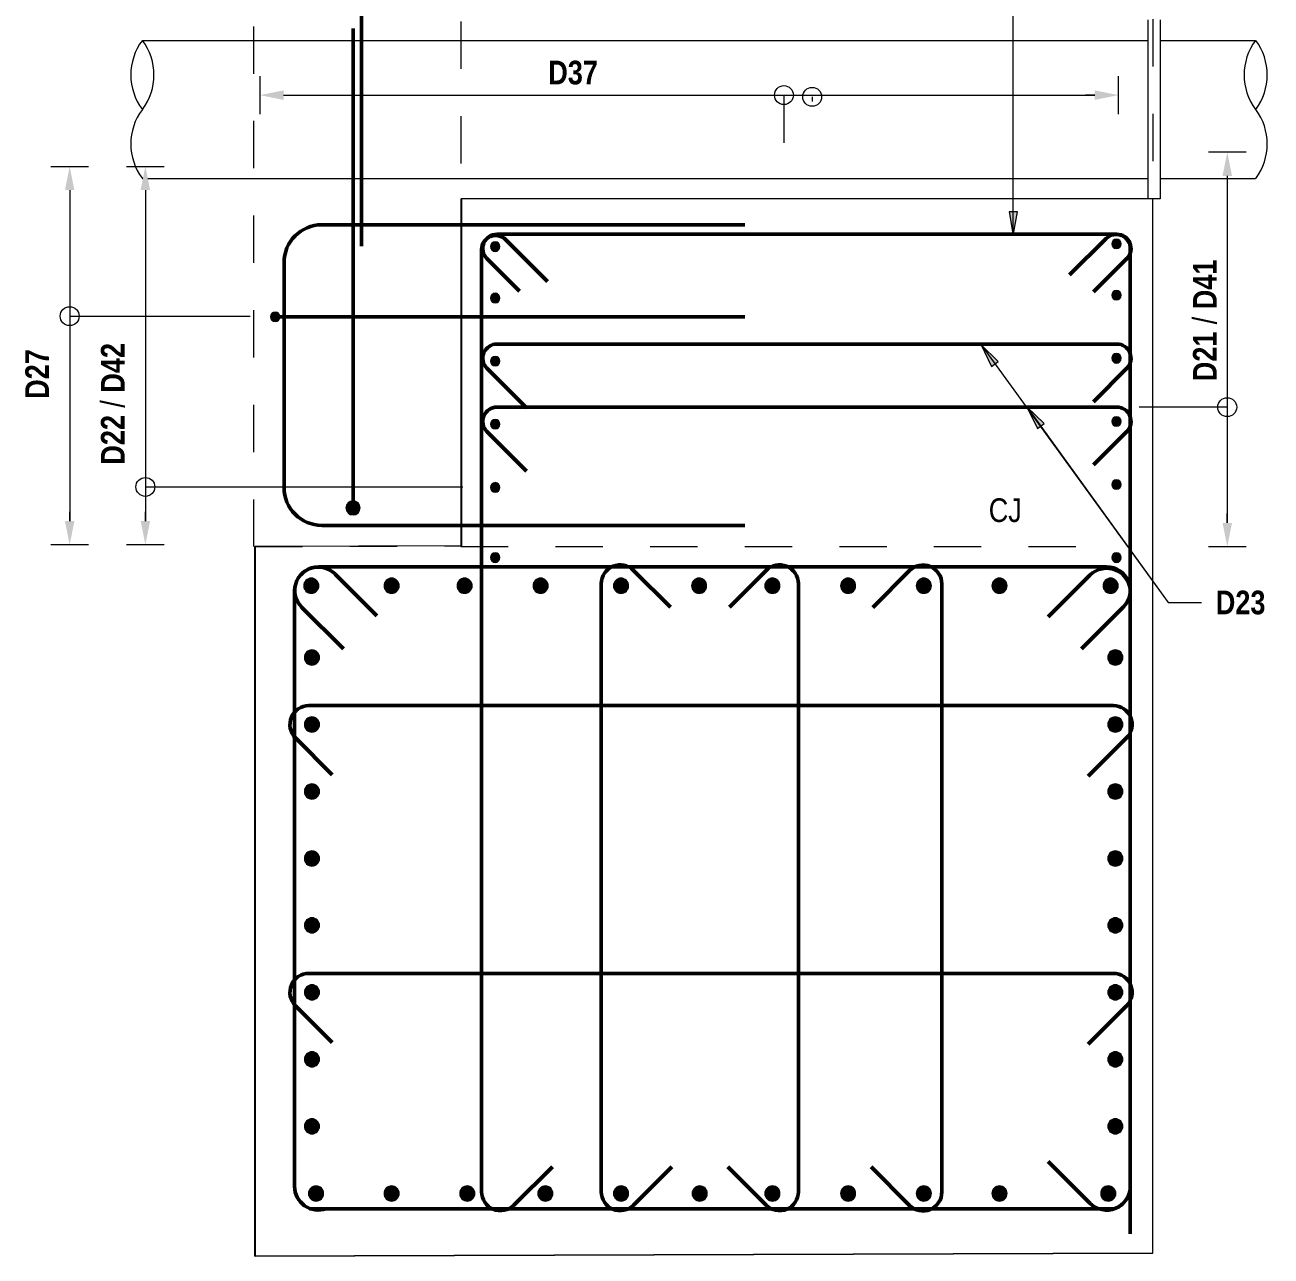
# Model space of a CAD drawing. Header units: metres. Extents: x -310.1 to -283, y 2.7 to 23.5.
# Drawn here: x -309.66 to -307.026, y 18.218 to 20.822 of the extents above; entities that cross this region are included whole.
import ezdxf

# ---------------------------------------------------------------- set-up
doc = ezdxf.new("R2010")
doc.units = ezdxf.units.M
doc.linetypes.add('JacobsDash', pattern=[0.0045, 0.003, -0.0015])
for name, color, linetype, lineweight in [('A-ANNO-NOTE', 7, 'Continuous', 9), ('A-DETL', 7, 'Continuous', 13), ('A-DETL-GENF', 7, 'Continuous', 9), ('G-ANNO-TEXT', 7, 'Continuous', 9), ('S-BEAM', 7, 'Continuous', 50), ('S-BEAM-HDLN', 7, 'JacobsDash', 18)]:
    doc.layers.add(name, color=color, linetype=linetype, lineweight=lineweight)
doc.styles.add('Arial Narrow', font='ARIALN.TTF', dxfattribs={"height": 0.05})
doc.styles.add('Arial Narrow_B', font='ARIALNB.TTF', dxfattribs={"height": 0.05})

# ---------------------------------------------------------------- blocks, each defined once
blk = doc.blocks.new('CS_DET_Pile-Column_BreakLine - Tubular BreakLine-6650181-DRG-2873134 SECTION 3')
at = {"layer": 'A-DETL-GENF', "lineweight": 18}
for centre, start, end in [((-306.9618, 20.716), 142.9573, 217.0427), ((-307.1552, 20.716), 322.9573, 37.0427), ((-307.1552, 20.57), 322.9573, 37.0427)]:
    blk.add_arc(centre, 0.1212, start, end, dxfattribs=at)
blk = doc.blocks.new('CS_DET_Pile-Column_BreakLine - Tubular BreakLine-6650333-DRG-2873134 SECTION 3')
at = {"layer": 'A-DETL-GENF', "lineweight": 18}
for centre, start, end in [((-309.3153, 20.716), 142.9573, 217.0427), ((-309.5087, 20.716), 322.9573, 37.0427), ((-309.3153, 20.57), 142.9573, 217.0427)]:
    blk.add_arc(centre, 0.1212, start, end, dxfattribs=at)
blk = doc.blocks.new('S_Det_Reinf_Bar Section_2D Grey - N32-6361679-DRG-2873134 SECTION 3')
at = {"layer": 'A-DETL-GENF', "true_color": 0x808080}
blk.add_hatch(color=8, dxfattribs=at).paths.add_polyline_path([(-309.0549, 19.6199), (-309.0508, 19.6204), (-309.0469, 19.622), (-309.0436, 19.6246), (-309.041, 19.6279), (-309.0394, 19.6318), (-309.0389, 19.6359), (-309.0394, 19.64), (-309.041, 19.6439), (-309.0436, 19.6472), (-309.0469, 19.6498), (-309.0508, 19.6514), (-309.0549, 19.6519), (-309.059, 19.6514), (-309.0629, 19.6498), (-309.0662, 19.6472), (-309.0688, 19.6439), (-309.0704, 19.64), (-309.0709, 19.6359), (-309.0704, 19.6318), (-309.0688, 19.6279), (-309.0662, 19.6246), (-309.0629, 19.622), (-309.059, 19.6204)])
at = {"layer": 'A-DETL-GENF', "color": 8, "lineweight": 18, "true_color": 0x808080}
for start, end in [(0, 180), (180, 0)]:
    blk.add_arc((-309.0549, 19.6359), 0.016, start, end, dxfattribs=at)
blk = doc.blocks.new('S_Det_Reinf_Bar Section_2D Grey - N32-6361576-DRG-2873134 SECTION 3')
at = {"layer": 'A-DETL-GENF', "true_color": 0x808080}
blk.add_hatch(color=8, dxfattribs=at).paths.add_polyline_path([(-309.0535, 19.4682), (-309.0493, 19.4687), (-309.0455, 19.4703), (-309.0422, 19.4729), (-309.0396, 19.4762), (-309.038, 19.4801), (-309.0375, 19.4842), (-309.038, 19.4883), (-309.0396, 19.4922), (-309.0422, 19.4955), (-309.0455, 19.4981), (-309.0493, 19.4997), (-309.0535, 19.5002), (-309.0576, 19.4997), (-309.0615, 19.4981), (-309.0648, 19.4955), (-309.0673, 19.4922), (-309.0689, 19.4883), (-309.0695, 19.4842), (-309.0689, 19.4801), (-309.0673, 19.4762), (-309.0648, 19.4729), (-309.0615, 19.4703), (-309.0576, 19.4687)])
at = {"layer": 'A-DETL-GENF', "color": 8, "lineweight": 18, "true_color": 0x808080}
for start, end in [(0, 180), (180, 0)]:
    blk.add_arc((-309.0535, 19.4842), 0.016, start, end, dxfattribs=at)
blk = doc.blocks.new('B_Det_Reinf_Bar Section_2D - Reo Dot_Scale 20_Cog End-V3-DRG-2873134 SECTION 3')
at = {"layer": 'A-DETL-GENF'}
blk.add_hatch(color=256, dxfattribs=at).paths.add_polyline_path([(-308.6661, 19.6853), (-308.6635, 19.6856), (-308.6611, 19.6866), (-308.659, 19.6882), (-308.6574, 19.6903), (-308.6564, 19.6927), (-308.6561, 19.6956), (-308.6564, 19.6978), (-308.6574, 19.7003), (-308.659, 19.7023), (-308.6611, 19.7039), (-308.6635, 19.7049), (-308.6661, 19.7053), (-308.6687, 19.7049), (-308.6711, 19.7039), (-308.6732, 19.7023), (-308.6747, 19.7003), (-308.6757, 19.6978), (-308.6761, 19.6953), (-308.6757, 19.6927), (-308.6747, 19.6903), (-308.6732, 19.6882), (-308.6711, 19.6866), (-308.6687, 19.6856)])
for start, end in [(0, 180), (180, 0)]:
    blk.add_arc((-308.6661, 19.6953), 0.01, start, end, dxfattribs=at)
blk = doc.blocks.new('B_Det_Reinf_Bar Section_2D - Reo Dot_Scale 20_Cog End-V4-DRG-2873134 SECTION 3')
at = {"layer": 'A-DETL-GENF'}
blk.add_hatch(color=256, dxfattribs=at).paths.add_polyline_path([(-308.6661, 19.8339), (-308.6635, 19.8343), (-308.6611, 19.8353), (-308.659, 19.8369), (-308.6574, 19.8389), (-308.6564, 19.8414), (-308.6561, 19.8439), (-308.6564, 19.8465), (-308.6574, 19.8489), (-308.659, 19.851), (-308.6611, 19.8526), (-308.6635, 19.8536), (-308.6661, 19.8539), (-308.6687, 19.8536), (-308.6711, 19.8526), (-308.6732, 19.851), (-308.6747, 19.8489), (-308.6757, 19.8465), (-308.676, 19.8433), (-308.6757, 19.8414), (-308.6747, 19.8389), (-308.6732, 19.8369), (-308.6711, 19.8353), (-308.6687, 19.8343)])
for start, end in [(0, 180), (180, 0)]:
    blk.add_arc((-308.6661, 19.8439), 0.01, start, end, dxfattribs=at)
blk = doc.blocks.new('CS_DET_Rebar Tagging1 - Scale 20-6648845-DRG-2873134 SECTION 3')
at = {"layer": 'A-DETL-GENF', "lineweight": 13}
blk.add_line((-307.996, 20.6697), (-307.996, 20.6597), dxfattribs=at)
blk.add_circle((-307.996, 20.6697), 0.02, dxfattribs=at)
blk = doc.blocks.new('B_Det_Reinf_Bar Section_2D - Reo Dot_Scale 20_Cog End-6632169-DRG-2873134 SECTION 3')
at = {"layer": 'A-DETL-GENF'}
blk.add_hatch(color=256, dxfattribs=at).paths.add_polyline_path([(-308.8518, 21.6245), (-308.8492, 21.6248), (-308.8468, 21.6258), (-308.8447, 21.6273), (-308.8431, 21.6294), (-308.8421, 21.6318), (-308.8417, 21.6344), (-308.842, 21.637), (-308.843, 21.6394), (-308.8445, 21.6415), (-308.8466, 21.6431), (-308.849, 21.6441), (-308.8516, 21.6445), (-308.8542, 21.6442), (-308.8566, 21.6432), (-308.8587, 21.6417), (-308.8603, 21.6396), (-308.8613, 21.6372), (-308.8617, 21.6346), (-308.8614, 21.632), (-308.8604, 21.6296), (-308.8589, 21.6275), (-308.8568, 21.6259), (-308.8544, 21.6249)])
for start, end in [(359.2541, 179.2541), (179.2541, 359.2541)]:
    blk.add_arc((-308.8517, 21.6345), 0.01, start, end, dxfattribs=at)
blk = doc.blocks.new('T2D-REO-LL - T2D-REO-LL-7587599-DRG-2873134 SECTION 3')
at = {"layer": 'A-DETL-GENF', "lineweight": 50}
for p, q in [((-309.0326, 20.3991), (-308.1385, 20.3991)), ((-309.1126, 20.3191), (-309.1126, 19.8436)), ((-309.0326, 19.7636), (-308.1385, 19.7636))]:
    blk.add_line(p, q, dxfattribs=at)
for centre, start, end in [((-309.0326, 20.3191), 90, 180), ((-309.0326, 19.8436), 180, 270)]:
    blk.add_arc(centre, 0.08, start, end, dxfattribs=at)
blk = doc.blocks.new('T2DExtentArrowReinf_v1 - Extent-7587070-DRG-2873134 SECTION 3')
at = {"layer": 'A-DETL-GENF'}
for p, q in [((-309.1635, 20.6833), (-309.1635, 20.6633)), ((-309.1135, 20.6733), (-307.3985, 20.6733)), ((-308.0557, 20.6733), (-308.0557, 20.5725)), ((-307.3485, 20.6395), (-307.3485, 20.6733))]:
    blk.add_line(p, q, dxfattribs=at)
blk = doc.blocks.new('T2DExtentArrowReinf_v1 - Extent-7586389-DRG-2873134 SECTION 3')
at = {"layer": 'A-DETL-GENF'}
for p, q in [((-307.1085, 20.5525), (-307.1285, 20.5525)), ((-307.1185, 20.5025), (-307.1185, 19.7687)), ((-307.1185, 20.0135), (-307.3049, 20.0135)), ((-307.1523, 19.7187), (-307.1185, 19.7187))]:
    blk.add_line(p, q, dxfattribs=at)
blk = doc.blocks.new('T2DExtentArrowReinf_v1 - Extent-6679939-DRG-2873134 SECTION 3')
at = {"layer": 'A-DETL-GENF'}
for p, q in [((-309.4157, 20.5225), (-309.3957, 20.5225)), ((-309.4057, 20.4725), (-309.4057, 19.7725)), ((-309.4057, 19.8448), (-308.7343, 19.8448)), ((-309.3718, 19.7225), (-309.4057, 19.7225))]:
    blk.add_line(p, q, dxfattribs=at)
blk = doc.blocks.new('T2D-REO-LIG-LONG - Scale 50-6679961-DRG-2873134 SECTION 3')
at = {"layer": 'A-DETL-GENF'}
blk.add_hatch(color=256, dxfattribs=at).paths.add_polyline_path([(-308.9485, 21.5203), (-308.9446, 21.5208), (-308.941, 21.5223), (-308.9379, 21.5247), (-308.9355, 21.5278), (-308.934, 21.5315), (-308.9335, 21.5353), (-308.934, 21.5392), (-308.9355, 21.5428), (-308.9379, 21.5459), (-308.941, 21.5483), (-308.9446, 21.5498), (-308.9485, 21.5503), (-308.9524, 21.5498), (-308.956, 21.5483), (-308.9591, 21.5459), (-308.9615, 21.5428), (-308.963, 21.5392), (-308.9635, 21.5353), (-308.963, 21.5315), (-308.9615, 21.5278), (-308.9591, 21.5247), (-308.956, 21.5223), (-308.9524, 21.5208)])
at = {"layer": 'A-DETL-GENF', "lineweight": 50}
blk.add_line((-308.9485, 21.5203), (-308.9485, 20.3536), dxfattribs=at)
at = {"layer": 'A-DETL-GENF', "lineweight": 18}
for start, end in [(90, 270), (270, 90)]:
    blk.add_arc((-308.9485, 21.5353), 0.015, start, end, dxfattribs=at)
blk = doc.blocks.new('T2D-REO-LIG-LONG - Scale 50-6679960-DRG-2873134 SECTION 3')
at = {"layer": 'A-DETL-GENF'}
blk.add_hatch(color=256, dxfattribs=at).paths.add_polyline_path([(-308.9667, 19.7855), (-308.9628, 19.786), (-308.9592, 19.7875), (-308.9561, 19.7898), (-308.9537, 19.793), (-308.9522, 19.7966), (-308.9517, 19.8005), (-308.9522, 19.8043), (-308.9537, 19.808), (-308.9561, 19.8111), (-308.9592, 19.8134), (-308.9628, 19.8149), (-308.9667, 19.8155), (-308.9706, 19.8149), (-308.9742, 19.8134), (-308.9773, 19.8111), (-308.9797, 19.808), (-308.9812, 19.8043), (-308.9817, 19.8005), (-308.9812, 19.7966), (-308.9797, 19.793), (-308.9773, 19.7898), (-308.9742, 19.7875), (-308.9706, 19.786)])
at = {"layer": 'A-DETL-GENF', "lineweight": 50}
blk.add_line((-308.9667, 19.8155), (-308.9667, 20.8145), dxfattribs=at)
at = {"layer": 'A-DETL-GENF', "lineweight": 18}
for start, end in [(90, 270), (270, 90)]:
    blk.add_arc((-308.9667, 19.8005), 0.015, start, end, dxfattribs=at)
blk = doc.blocks.new('T2DExtentArrowReinf_v1 - Extent-7587759-DRG-2873134 SECTION 3')
at = {"layer": 'A-DETL-GENF'}
for p, q in [((-309.5757, 20.5225), (-309.5557, 20.5225)), ((-309.5657, 20.4725), (-309.5657, 19.7725)), ((-309.5657, 20.2059), (-309.1843, 20.2059)), ((-309.5318, 19.7225), (-309.5657, 19.7225))]:
    blk.add_line(p, q, dxfattribs=at)
blk = doc.blocks.new('CS_DET_Rebar Combined - Multiple Bar-7585858-DRG-2873134 SECTION 3')
at = {"layer": 'A-DETL-GENF'}
blk.add_hatch(color=256, dxfattribs=at).paths.add_polyline_path([(-309.1311, 21.2945), (-309.1285, 21.2948), (-309.1261, 21.2958), (-309.124, 21.2974), (-309.1224, 21.2995), (-309.1214, 21.3019), (-309.1211, 21.3045), (-309.1214, 21.3071), (-309.1224, 21.3095), (-309.124, 21.3116), (-309.1261, 21.3131), (-309.1285, 21.3141), (-309.1311, 21.3145), (-309.1336, 21.3141), (-309.1361, 21.3131), (-309.1381, 21.3116), (-309.1397, 21.3095), (-309.1407, 21.3071), (-309.1411, 21.3045), (-309.1407, 21.3019), (-309.1397, 21.2995), (-309.1381, 21.2974), (-309.1361, 21.2958), (-309.1336, 21.2948)])
at = {"layer": 'A-DETL-GENF', "lineweight": 50}
blk.add_line((-309.1211, 21.3045), (-308.1385, 21.3045), dxfattribs=at)
at = {"layer": 'A-DETL-GENF'}
for start, end in [(0, 180), (180, 0)]:
    blk.add_arc((-309.1311, 21.3045), 0.01, start, end, dxfattribs=at)

msp = doc.modelspace()

# ---------------------------------------------------------------- hatches: boundary and pattern name
at = {"layer": 'A-ANNO-NOTE'}
for points in [[(-309.1135, 20.6633), (-309.1135, 20.6833), (-309.1635, 20.6733)], [(-307.3985, 20.6633), (-307.3485, 20.6733), (-307.3985, 20.6833)], [(-307.1085, 20.5025), (-307.1185, 20.5525), (-307.1285, 20.5025), (-307.1161, 20.5025)], [(-309.5557, 20.4725), (-309.5657, 20.5225), (-309.5757, 20.4725)], [(-309.3957, 20.4725), (-309.4057, 20.5225), (-309.4157, 20.4725)], [(-309.5657, 19.7225), (-309.5557, 19.7725), (-309.5757, 19.7725)], [(-309.4057, 19.7225), (-309.3957, 19.7725), (-309.4157, 19.7725)], [(-307.1185, 19.7187), (-307.1085, 19.7687), (-307.1285, 19.7687)]]:
    msp.add_hatch(color=256, dxfattribs=at).paths.add_polyline_path(points)
at = {"layer": 'G-ANNO-TEXT'}
for points in [[(-307.5711, 20.3764), (-307.5623, 20.4264), (-307.5799, 20.4264)], [(-307.6391, 20.1453), (-307.6168, 20.0997), (-307.6026, 20.11)], [(-307.5421, 20.0144), (-307.52, 19.9687), (-307.5057, 19.979)]]:
    msp.add_hatch(color=256, dxfattribs=at).paths.add_polyline_path(points)

# ---------------------------------------------------------------- linework, layer by layer
at = {"layer": 'A-ANNO-NOTE'}
for p, q in [((-309.1635, 20.7133), (-309.1635, 20.6333)), ((-307.3485, 20.6333), (-307.3485, 20.7133)), ((-309.1135, 20.6733), (-309.0935, 20.6733)), ((-307.3985, 20.6733), (-307.4185, 20.6733)), ((-307.0785, 20.5525), (-307.1585, 20.5525)), ((-309.6057, 20.5225), (-309.5257, 20.5225)), ((-309.4457, 20.5225), (-309.3657, 20.5225)), ((-307.1185, 20.5025), (-307.1185, 20.4825)), ((-309.5657, 20.4725), (-309.5657, 20.4525)), ((-309.4057, 20.4725), (-309.4057, 20.4525)), ((-309.5657, 19.7725), (-309.5657, 19.7925)), ((-309.4057, 19.7725), (-309.4057, 19.7925)), ((-307.1185, 19.7687), (-307.1185, 19.7887)), ((-309.5257, 19.7225), (-309.6057, 19.7225)), ((-309.3657, 19.7225), (-309.4457, 19.7225)), ((-307.1585, 19.7187), (-307.0785, 19.7187))]:
    msp.add_line(p, q, dxfattribs=at)
for centre in [(-308.0557, 20.6733), (-309.5657, 20.2059), (-307.1185, 20.0135), (-309.4057, 19.8448)]:
    msp.add_circle(centre, 0.02, dxfattribs=at)
at = {"layer": 'A-DETL', "linetype": 'JacobsDash', "lineweight": 18}
for p, q in [((-309.1761, 19.7186), (-309.1761, 21.5853)), ((-308.7385, 20.829), (-308.7385, 20.454)), ((-307.2761, 20.834), (-307.2761, 20.454))]:
    msp.add_line(p, q, dxfattribs=at)
at = {"layer": 'A-DETL', "color": 7, "lineweight": 9, "true_color": 0xffffff}
for p, q in [((-307.2856, 20.454), (-307.2856, 20.8322)), ((-307.2606, 20.8322), (-307.2606, 20.454)), ((-307.2606, 20.454), (-307.2856, 20.454))]:
    msp.add_line(p, q, dxfattribs=at)
at = {"layer": 'A-DETL', "color": 143, "lineweight": 18, "true_color": 0x78aac8}
for p, q in [((-309.412, 20.789), (-307.2856, 20.789)), ((-307.2606, 20.789), (-307.0585, 20.789)), ((-309.412, 20.497), (-309.4108, 20.497)), ((-309.4006, 20.497), (-307.2856, 20.497)), ((-307.2606, 20.497), (-307.0585, 20.497))]:
    msp.add_line(p, q, dxfattribs=at)
at = {"layer": 'A-DETL', "lineweight": 50}
for p, q in [((-307.3519, 20.3791), (-308.6623, 20.3791)), ((-308.6836, 20.3279), (-308.6148, 20.2591)), ((-307.3307, 20.3279), (-307.4014, 20.2572)), ((-307.3519, 20.147), (-308.6623, 20.147)), ((-308.6836, 20.0958), (-308.5997, 20.0119)), ((-307.3307, 20.0958), (-307.4014, 20.025)), ((-307.3519, 20.0135), (-308.6623, 20.0135)), ((-308.6836, 19.9623), (-308.5997, 19.8785)), ((-307.3307, 19.9623), (-307.4014, 19.8916))]:
    msp.add_line(p, q, dxfattribs=at)
at = {"layer": 'A-DETL', "color": 8, "lineweight": 50, "true_color": 0x808080}
for p, q in [((-308.6437, 20.3676), (-308.5553, 20.2793)), ((-307.3747, 20.37), (-307.4517, 20.293)), ((-308.6949, 20.3464), (-308.6949, 18.3545)), ((-307.3235, 20.3586), (-307.3235, 18.2657)), ((-307.3737, 19.6759), (-309.0399, 19.6759)), ((-309.0047, 19.6607), (-308.9163, 19.5724)), ((-308.3736, 19.6684), (-308.2958, 19.5906)), ((-308.0934, 19.6684), (-308.1711, 19.5906)), ((-307.7902, 19.6679), (-307.8679, 19.5901)), ((-307.4088, 19.6582), (-307.4972, 19.5699)), ((-308.4419, 19.6401), (-308.4419, 18.3545)), ((-308.0251, 19.6401), (-308.0251, 18.3545)), ((-307.7219, 19.6396), (-307.7219, 18.354)), ((-309.0901, 19.6254), (-309.0901, 18.3657)), ((-309.0753, 19.5905), (-308.9869, 19.5022)), ((-307.3383, 19.5905), (-307.4267, 19.5022)), ((-309.0601, 19.3825), (-307.3595, 19.3825)), ((-309.0884, 19.3142), (-309.0106, 19.2364)), ((-307.3312, 19.3142), (-307.4125, 19.233)), ((-309.0601, 18.8162), (-307.3595, 18.8162)), ((-309.0884, 18.7479), (-309.0106, 18.6702)), ((-307.3312, 18.7479), (-307.4125, 18.6667)), ((-307.4088, 18.3303), (-307.4972, 18.4187)), ((-308.6266, 18.3262), (-308.5453, 18.4075)), ((-308.3736, 18.3262), (-308.2924, 18.4075)), ((-308.0934, 18.3262), (-308.1746, 18.4075)), ((-307.7902, 18.3257), (-307.8714, 18.407)), ((-307.3569, 18.3185), (-309.0585, 18.3185))]:
    msp.add_line(p, q, dxfattribs=at)
at = {"layer": 'A-DETL', "linetype": 'JacobsDash'}
msp.add_line((-308.7385, 19.7186), (-307.3385, 19.7186), dxfattribs=at)
at = {"layer": 'A-DETL', "color": 8, "lineweight": 50, "true_color": 0x808080}
for centre, radius, start, end in [((-308.6649, 20.3464), 0.03, 45, 180), ((-307.3535, 20.3488), 0.03, 0, 135), ((-308.4019, 19.6401), 0.04, 45, 180), ((-308.0651, 19.6401), 0.04, 0, 135), ((-307.7619, 19.6396), 0.04, 0, 135), ((-309.0401, 19.6254), 0.05, 45, 180), ((-309.0399, 19.6259), 0.05, 90, 225), ((-307.3735, 19.6229), 0.05, 0, 135), ((-307.3737, 19.6259), 0.05, 315, 90), ((-309.0601, 19.3425), 0.04, 90, 225), ((-307.3595, 19.3425), 0.04, 315, 90), ((-309.0601, 18.7762), 0.04, 90, 225), ((-307.3595, 18.7762), 0.04, 315, 90), ((-309.0401, 18.3657), 0.05, 180, 289.3605), ((-307.3735, 18.3657), 0.05, 225, 0), ((-307.3735, 18.3657), 0.05, 289.3605, 0), ((-308.6549, 18.3545), 0.04, 180, 315), ((-308.4019, 18.3545), 0.04, 180, 315), ((-308.0651, 18.3545), 0.04, 225, 0), ((-307.7619, 18.354), 0.04, 225, 0)]:
    msp.add_arc(centre, radius, start, end, dxfattribs=at)
at = {"layer": 'A-DETL', "lineweight": 50}
for centre, start, end in [((-308.6623, 20.3491), 90, 225), ((-307.3519, 20.3491), 315, 90), ((-308.6623, 20.117), 90, 225), ((-307.3519, 20.117), 315, 90), ((-308.6623, 19.9835), 90, 225), ((-307.3519, 19.9835), 315, 90)]:
    msp.add_arc(centre, 0.03, start, end, dxfattribs=at)
at = {"layer": 'G-ANNO-TEXT'}
for p, q in [((-307.5711, 20.3764), (-307.5711, 21.571)), ((-307.5623, 20.4264), (-307.5799, 20.4264)), ((-307.5799, 20.4264), (-307.5711, 20.3764)), ((-307.5711, 20.3764), (-307.5623, 20.4264)), ((-307.6391, 20.1453), (-307.6168, 20.0997)), ((-307.6026, 20.11), (-307.6391, 20.1453)), ((-307.6168, 20.0997), (-307.6026, 20.11)), ((-307.5421, 20.0144), (-307.52, 19.9687)), ((-307.5057, 19.979), (-307.5421, 20.0144)), ((-307.52, 19.9687), (-307.5057, 19.979)), ((-307.2433, 19.6006), (-307.1728, 19.6006)), ((-307.2433, 19.6006), (-307.1728, 19.6006))]:
    msp.add_line(p, q, dxfattribs=at)
at = {"layer": 'S-BEAM', "lineweight": 13}
for p, q in [((-308.738, 19.7202), (-308.738, 20.454)), ((-308.7373, 20.454), (-308.738, 20.454)), ((-307.2856, 20.454), (-308.7373, 20.454)), ((-308.7373, 20.454), (-308.7373, 19.7202)), ((-307.2761, 18.2244), (-307.2761, 20.454)), ((-309.1736, 19.7188), (-309.1743, 19.7187)), ((-309.1743, 18.2185), (-309.1743, 19.7187)), ((-308.7373, 19.7202), (-309.1736, 19.7188)), ((-309.1736, 19.7188), (-309.1736, 18.2186)), ((-309.1743, 18.2185), (-309.1736, 18.2186)), ((-307.2767, 18.2244), (-309.1742, 18.2185)), ((-309.1736, 18.2186), (-307.2761, 18.2244)), ((-307.2761, 18.2244), (-307.2767, 18.2244))]:
    msp.add_line(p, q, dxfattribs=at)
at = {"layer": 'S-BEAM-HDLN', "lineweight": 13}
for p, q in [((-307.2767, 20.454), (-307.2767, 18.2245)), ((-309.1742, 19.7187), (-309.1737, 19.7187)), ((-309.1736, 19.7187), (-308.738, 19.7201))]:
    msp.add_line(p, q, dxfattribs=at)

# ---------------------------------------------------------------- block references
at = {"layer": 'A-DETL-GENF'}
for name, p in [('T2D-REO-LIG-LONG - Scale 50-6679961-DRG-2873134 SECTION 3', (0, 0)), ('T2D-REO-LIG-LONG - Scale 50-6679960-DRG-2873134 SECTION 3', (0, 0)), ('CS_DET_Pile-Column_BreakLine - Tubular BreakLine-6650333-DRG-2873134 SECTION 3', (0, 0)), ('CS_DET_Pile-Column_BreakLine - Tubular BreakLine-6650181-DRG-2873134 SECTION 3', (0, 0)), ('T2DExtentArrowReinf_v1 - Extent-7587070-DRG-2873134 SECTION 3', (0, 0)), ('CS_DET_Rebar Tagging1 - Scale 20-6648845-DRG-2873134 SECTION 3', (0, 0)), ('T2DExtentArrowReinf_v1 - Extent-7586389-DRG-2873134 SECTION 3', (0, 0)), ('T2DExtentArrowReinf_v1 - Extent-7587759-DRG-2873134 SECTION 3', (0, 0)), ('T2DExtentArrowReinf_v1 - Extent-6679939-DRG-2873134 SECTION 3', (0, 0)), ('T2D-REO-LL - T2D-REO-LL-7587599-DRG-2873134 SECTION 3', (0, 0)), ('CS_DET_Rebar Combined - Multiple Bar-7585858-DRG-2873134 SECTION 3', (0, -1.1)), ('B_Det_Reinf_Bar Section_2D - Reo Dot_Scale 20_Cog End-V4-DRG-2873134 SECTION 3', (0, 0)), ('B_Det_Reinf_Bar Section_2D - Reo Dot_Scale 20_Cog End-V3-DRG-2873134 SECTION 3', (0, 0)), ('B_Det_Reinf_Bar Section_2D - Reo Dot_Scale 20_Cog End-V3-DRG-2873134 SECTION 3', (1.3133, 0))]:
    msp.add_blockref(name, p, dxfattribs=at)
at = {"layer": 'A-DETL-GENF', "rotation": 0.745886422923798}
for p in [(1.7544, 2.7467), (0.4411, 2.7408), (1.7544, 2.6381), (0.4411, 2.6322), (1.7544, 2.5047), (0.4411, 2.4988), (0.4411, 2.3653), (1.7544, 2.3712), (1.7544, 2.2377)]:
    msp.add_blockref('B_Det_Reinf_Bar Section_2D - Reo Dot_Scale 20_Cog End-6632169-DRG-2873134 SECTION 3', p, dxfattribs=at)
at = {"layer": 'A-DETL-GENF', "color": 8, "true_color": 0x808080}
for name, p in [('S_Det_Reinf_Bar Section_2D Grey - N32-6361679-DRG-2873134 SECTION 3', (0, 0)), ('S_Det_Reinf_Bar Section_2D Grey - N32-6361679-DRG-2873134 SECTION 3', (0.1698, 0)), ('S_Det_Reinf_Bar Section_2D Grey - N32-6361679-DRG-2873134 SECTION 3', (0.3241, 0)), ('S_Det_Reinf_Bar Section_2D Grey - N32-6361679-DRG-2873134 SECTION 3', (0.4848, 0)), ('S_Det_Reinf_Bar Section_2D Grey - N32-6361679-DRG-2873134 SECTION 3', (0.6548, 0)), ('S_Det_Reinf_Bar Section_2D Grey - N32-6361679-DRG-2873134 SECTION 3', (0.8198, 0)), ('S_Det_Reinf_Bar Section_2D Grey - N32-6361679-DRG-2873134 SECTION 3', (0.9748, 0)), ('S_Det_Reinf_Bar Section_2D Grey - N32-6361679-DRG-2873134 SECTION 3', (1.1348, 0)), ('S_Det_Reinf_Bar Section_2D Grey - N32-6361679-DRG-2873134 SECTION 3', (1.2948, 0)), ('S_Det_Reinf_Bar Section_2D Grey - N32-6361679-DRG-2873134 SECTION 3', (1.4548, 0)), ('S_Det_Reinf_Bar Section_2D Grey - N32-6361679-DRG-2873134 SECTION 3', (1.6898, 0)), ('S_Det_Reinf_Bar Section_2D Grey - N32-6361576-DRG-2873134 SECTION 3', (0, 0)), ('S_Det_Reinf_Bar Section_2D Grey - N32-6361679-DRG-2873134 SECTION 3', (1.6998, -0.1517)), ('S_Det_Reinf_Bar Section_2D Grey - N32-6361576-DRG-2873134 SECTION 3', (0, -0.1417)), ('S_Det_Reinf_Bar Section_2D Grey - N32-6361679-DRG-2873134 SECTION 3', (1.6998, -0.2934)), ('S_Det_Reinf_Bar Section_2D Grey - N32-6361576-DRG-2873134 SECTION 3', (0, -0.2834)), ('S_Det_Reinf_Bar Section_2D Grey - N32-6361679-DRG-2873134 SECTION 3', (1.6998, -0.4351)), ('S_Det_Reinf_Bar Section_2D Grey - N32-6361576-DRG-2873134 SECTION 3', (0, -0.4251)), ('S_Det_Reinf_Bar Section_2D Grey - N32-6361679-DRG-2873134 SECTION 3', (1.6998, -0.5768)), ('S_Det_Reinf_Bar Section_2D Grey - N32-6361576-DRG-2873134 SECTION 3', (0, -0.5663)), ('S_Det_Reinf_Bar Section_2D Grey - N32-6361679-DRG-2873134 SECTION 3', (1.6998, -0.718)), ('S_Det_Reinf_Bar Section_2D Grey - N32-6361576-DRG-2873134 SECTION 3', (0, -0.708)), ('S_Det_Reinf_Bar Section_2D Grey - N32-6361679-DRG-2873134 SECTION 3', (1.6998, -0.8597)), ('S_Det_Reinf_Bar Section_2D Grey - N32-6361576-DRG-2873134 SECTION 3', (0, -0.8497)), ('S_Det_Reinf_Bar Section_2D Grey - N32-6361679-DRG-2873134 SECTION 3', (1.6998, -1.0014)), ('S_Det_Reinf_Bar Section_2D Grey - N32-6361576-DRG-2873134 SECTION 3', (0, -0.9914)), ('S_Det_Reinf_Bar Section_2D Grey - N32-6361679-DRG-2873134 SECTION 3', (1.6998, -1.1431)), ('S_Det_Reinf_Bar Section_2D Grey - N32-6361679-DRG-2873134 SECTION 3', (0.01, -1.285)), ('S_Det_Reinf_Bar Section_2D Grey - N32-6361679-DRG-2873134 SECTION 3', (0.1698, -1.285)), ('S_Det_Reinf_Bar Section_2D Grey - N32-6361679-DRG-2873134 SECTION 3', (0.3298, -1.285)), ('S_Det_Reinf_Bar Section_2D Grey - N32-6361679-DRG-2873134 SECTION 3', (0.4948, -1.285)), ('S_Det_Reinf_Bar Section_2D Grey - N32-6361679-DRG-2873134 SECTION 3', (0.6548, -1.285)), ('S_Det_Reinf_Bar Section_2D Grey - N32-6361679-DRG-2873134 SECTION 3', (0.8211, -1.285)), ('S_Det_Reinf_Bar Section_2D Grey - N32-6361679-DRG-2873134 SECTION 3', (0.9748, -1.285)), ('S_Det_Reinf_Bar Section_2D Grey - N32-6361679-DRG-2873134 SECTION 3', (1.1348, -1.285)), ('S_Det_Reinf_Bar Section_2D Grey - N32-6361679-DRG-2873134 SECTION 3', (1.2948, -1.285)), ('S_Det_Reinf_Bar Section_2D Grey - N32-6361679-DRG-2873134 SECTION 3', (1.4548, -1.285)), ('S_Det_Reinf_Bar Section_2D Grey - N32-6361679-DRG-2873134 SECTION 3', (1.6848, -1.285))]:
    msp.add_blockref(name, p, dxfattribs=at)

# ---------------------------------------------------------------- texts
at = {"layer": 'G-ANNO-TEXT', "insert": (-309.6596, 20.031), "char_height": 0.05, "attachment_point": 1, "rotation": 90, "style": 'Arial Narrow_B', "bg_fill": 3, "box_fill_scale": 1, "bg_fill_color": 256, "bg_fill_transparency": 0}
msp.add_mtext('D27', dxfattribs=at)
at = {"layer": 'G-ANNO-TEXT', "char_height": 0.05, "attachment_point": 1, "bg_fill": 3, "box_fill_scale": 1, "bg_fill_color": 256, "bg_fill_transparency": 0}
for s, insert, style in [('CJ', (-307.6228, 19.8207), 'Arial Narrow'), ('D23', (-307.1428, 19.6256), 'Arial Narrow_B')]:
    msp.add_mtext(s, dxfattribs=dict(at, insert=insert, style=style))

# ---------------------------------------------------------------- next in the draw order: linework, layer by layer
at = {"layer": 'G-ANNO-TEXT'}
for p in [(-307.6391, 20.1453), (-307.5421, 20.0144)]:
    msp.add_line(p, (-307.2433, 19.6006), dxfattribs=at)

# ---------------------------------------------------------------- next in the draw order: texts
at = {"layer": 'G-ANNO-TEXT', "insert": (-308.554, 20.7461), "char_height": 0.05, "attachment_point": 1, "style": 'Arial Narrow_B', "bg_fill": 3, "box_fill_scale": 1, "bg_fill_color": 256, "bg_fill_transparency": 0}
msp.add_mtext('D37', dxfattribs=at)
at = {"layer": 'G-ANNO-TEXT', "char_height": 0.05, "attachment_point": 1, "rotation": 90, "style": 'Arial Narrow_B', "bg_fill": 3, "box_fill_scale": 1, "bg_fill_color": 256, "bg_fill_transparency": 0}
for s, insert in [('D21 ', (-307.1909, 20.0683)), ('D22 ', (-309.4996, 19.8919))]:
    msp.add_mtext(s, dxfattribs=dict(at, insert=insert))

# ---------------------------------------------------------------- next in the draw order: texts
at = {"layer": 'G-ANNO-TEXT', "char_height": 0.05, "attachment_point": 1, "rotation": 90, "style": 'Arial Narrow', "bg_fill": 3, "box_fill_scale": 1, "bg_fill_color": 256, "bg_fill_transparency": 0}
for insert in [(-307.1909, 20.1887), (-309.4996, 20.0123)]:
    msp.add_mtext('/', dxfattribs=dict(at, insert=insert))

# ---------------------------------------------------------------- next in the draw order: texts
at = {"layer": 'G-ANNO-TEXT', "char_height": 0.05, "attachment_point": 1, "rotation": 90, "style": 'Arial Narrow_B', "bg_fill": 3, "box_fill_scale": 1, "bg_fill_color": 256, "bg_fill_transparency": 0}
for s, insert in [(' D41', (-307.1909, 20.2046)), (' D42', (-309.4996, 20.0282))]:
    msp.add_mtext(s, dxfattribs=dict(at, insert=insert))

doc.saveas('drawing.dxf')
